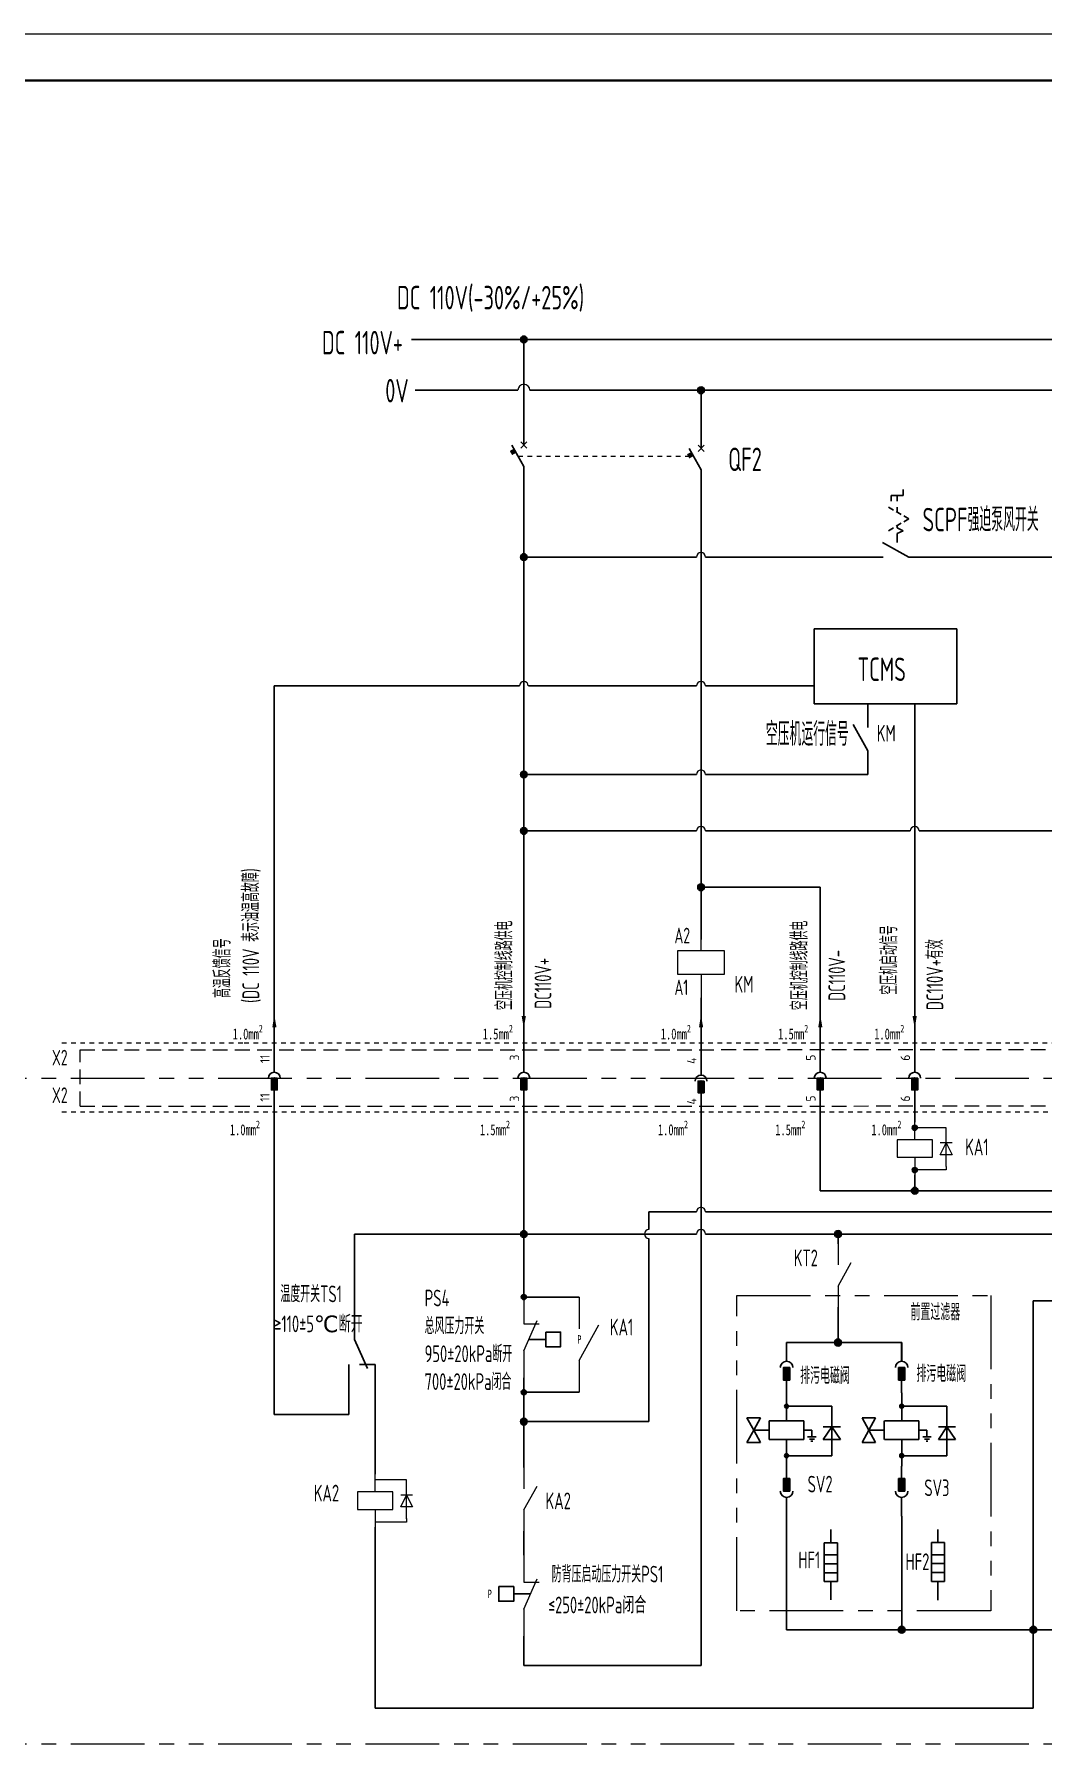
# Model space of a CAD drawing. Header units: millimetres. Extents: x 0 to 840, y 0 to 594.
# Drawn here: x 181 to 398.3, y 225.6 to 594 of the extents above; entities that cross this region are included whole.
import ezdxf
from ezdxf.enums import TextEntityAlignment as Align

# ---------------------------------------------------------------- set-up
doc = ezdxf.new("R2010")
doc.units = ezdxf.units.MM
for name, pattern in [('CENTER2', [12, 7, -1, 1, -1, 1, -1]), ('HIDDEN', [9.525, 6.35, -3.175]), ('PHANTOM2', [31.75, 15.875, -3.175, 3.175, -3.175, 3.175, -3.175]), ('虚线', [2, 1, -1])]:
    doc.linetypes.add(name, pattern=pattern)
for name, color, linetype, lineweight in [('BLK_0.5mm^2', 7, 'Continuous', 18), ('SYMS', 7, 'Continuous', 18), ('TERMS', 4, 'Continuous', 18), ('双点划线', 6, 'CENTER2', 18), ('尺寸线层', 3, 'Continuous', 13), ('标注', 3, 'Continuous', 18), ('虚线', 2, 'HIDDEN', 18), ('虚线层', 6, '虚线', 13)]:
    doc.layers.add(name, color=color, linetype=linetype, lineweight=lineweight)
doc.styles.add('WD_IEC', font='isocp2.shx', dxfattribs={"width": 0.9, "bigfont": 'gbcbig.shx'})
doc.styles.add('工程字', font='gbenor.shx', dxfattribs={"bigfont": 'gbcbig.shx'})
doc.styles.add('标准', font='isoct2.shx')
doc.styles.add('海泰标注样式', font='isocp.shx', dxfattribs={"width": 0.7, "bigfont": 'gbcbig.shx'})
doc.styles.add('海泰汉字样式', font='仿宋_GB2312.ttf', dxfattribs={"width": 0.7})

# ---------------------------------------------------------------- blocks, each defined once
blk = doc.blocks.new('NJHT-A1')
at = {"color": 7, "linetype": 'Continuous', "lineweight": 18}
blk.add_line((840, 594), (0, 594), dxfattribs=at)
at = {"color": 7, "linetype": 'Continuous', "lineweight": 35}
blk.add_line((830, 584), (25, 584), dxfattribs=at)
at = {"color": 2, "linetype": 'Continuous', "lineweight": 18, "style": '海泰汉字样式', "width": 0.6}
blk.add_attdef('5', text='', height=5, rotation=180, dxfattribs=at).set_placement((50, 578.5), align=Align.MIDDLE_CENTER)
at = {"color": 2, "linetype": 'Continuous', "lineweight": 18, "style": '海泰汉字样式'}
for tag, height, width, p in [('1', 5, 0.7, (805, 59.25)), ('7', 5, 0.7, (755, 50.5)), ('2', 5, 0.7, (805, 51.75)), ('3', 5, 0.6, (805, 38)), ('12', 3.5, 0.7, (668, 34.5)), ('13', 3.5, 0.6, (682, 34.5)), ('20', 3.5, 0.7, (708, 34.5)), ('21', 3.5, 0.6, (722, 34.5)), ('14', 3.5, 0.7, (668, 27.5)), ('15', 3.5, 0.6, (682, 27.5)), ('22', 3.5, 0.7, (708, 27.5)), ('23', 3.5, 0.6, (722, 27.5)), ('16', 3.5, 0.7, (668, 20.5)), ('17', 3.5, 0.6, (682, 20.5)), ('24', 3.5, 0.7, (708, 20.5)), ('25', 3.5, 0.6, (722, 20.5)), ('8', 3.5, 0.7, (762, 22.5)), ('9', 3.5, 0.7, (774, 22.5)), ('4', 5, 0.6, (805, 22.5)), ('18', 3.5, 0.7, (668, 13.5)), ('19', 3.5, 0.6, (682, 13.5)), ('26', 3.5, 0.7, (708, 13.5)), ('27', 3.5, 0.6, (722, 13.5)), ('11', 3.5, 0.7, (742.5, 13.5)), ('10', 3.5, 0.7, (767.5, 13.5)), ('6', 3.5, 0.7, (811.57, 13.5))]:
    blk.add_attdef(tag, text='', height=height, dxfattribs=dict(at, width=width)).set_placement(p, align=Align.MIDDLE_CENTER)
blk = doc.blocks.new('bfcgb')
blk.add_hatch(color=256).paths.add_polyline_path([(1495.06, 338, 1), (1492.9, 338, 1)])
blk.add_circle((1493.98, 338), 1.08)
blk = doc.blocks.new('fse')
blk.add_hatch(color=256).paths.add_polyline_path([(-62.47, -297.35), (-62.47, -293.6), (-64.34, -293.6), (-64.34, -297.35)], flags=0)
for p, q in [((-63.41, -286.1), (-63.41, -291.72)), ((-63.41, -297.35), (-63.41, -301.1))]:
    blk.add_line(p, q)
blk.add_lwpolyline([(-62.47, -293.6), (-64.34, -293.6), (-64.34, -297.35), (-62.47, -297.35)], close=True)
blk.add_arc((-63.41, -293.6), 1.88, 0, 180)
blk.add_point((-63.41, -293.6))
at = {"layer": 'TERMS', "style": 'WD_IEC'}
blk.add_attdef('1', text='', height=3, rotation=90, dxfattribs=at).set_placement((-64.91, -286.1), align=Align.RIGHT)
blk.add_attdef('1', (-64.91, -301.1), '', height=3, rotation=90, dxfattribs=at)
blk = doc.blocks.new('VCR1_1')
for p, q in [((0, 2.5), (0, 7.5)), ((0, -2.5), (0, -7.5))]:
    blk.add_line(p, q)
blk.add_lwpolyline([(-5, 2.5), (-5, -2.5), (5, -2.5), (5, 2.5)], close=True)
at = {"style": 'WD_IEC'}
for tag, height, p in [('INST', 2.5, (-5.25, 11.5)), ('LOC', 2.5, (-5.25, 8)), ('TAG1', 2.5, (-5.25, 4.5)), ('MFG', 1.5, (-6, 1)), ('CAT', 1.5, (-6, -1.5)), ('DESC1', 2.5, (-5.25, -6.85)), ('DESC2', 2.5, (-5.25, -10.35)), ('DESC3', 2.5, (-5.25, -13.85))]:
    blk.add_attdef(tag, text='', height=height, dxfattribs=at).set_placement(p, align=Align.RIGHT)
for tag, p, height in [('X2TERM01', (0, 7.5), 0.32), ('X4LINK', (-5, 0), 0.32), ('X1LINK', (5, 0), 0.32), ('ASSYCODE', (1, -4), 1), ('X8TERM02', (0, -7.5), 0.32), ('FAMILY', (1, -5.5), 1), ('CATDESC', (1, -7), 1)]:
    blk.add_attdef(tag, p, '', height=height, dxfattribs=at)
blk.add_attdef('TERM01', text='', height=2, rotation=90, dxfattribs=at).set_placement((-1, 7.5), align=Align.RIGHT)
blk.add_attdef('TERM02', (-1, -7.5), '', height=2, rotation=90, dxfattribs=at)
at = {"lineweight": 9, "style": 'WD_IEC'}
for tag, p in [('NO', (-5.5, -16.5)), ('NC', (-5.5, -20))]:
    blk.add_attdef(tag, text='', height=2.5, dxfattribs=at).set_placement(p, align=Align.TOP_RIGHT)
for tag, p in [('XREFNO', (-4, -16.5)), ('XREFNC', (-4, -20))]:
    blk.add_attdef(tag, text='', height=2.5, dxfattribs=at).set_placement(p, align=Align.TOP_LEFT)
blk = doc.blocks.new('VDI1_2')
for p, q in [((0, 7.5), (0, -7.5)), ((0, -2.5), (-2.5, 2.5)), ((-2.5, 2.5), (2.5, 2.5)), ((2.5, 2.5), (0, -2.5)), ((-2.5, -2.5), (2.5, -2.5))]:
    blk.add_line(p, q)
at = {"style": 'WD_IEC'}
for tag, height, p in [('INST', 2.5, (-5.5, 10.25)), ('LOC', 2.5, (-5.5, 6.75)), ('TAG1', 2.5, (-5.5, 3.25)), ('MFG', 1.5, (-5.5, -0.25)), ('DESC1', 2.5, (-5.5, -6.35)), ('CAT', 1.5, (-5.5, -2.75)), ('DESC3', 2.5, (-5.5, -13.35)), ('DESC2', 2.5, (-5.5, -9.85))]:
    blk.add_attdef(tag, text='', height=height, dxfattribs=at).set_placement(p, align=Align.RIGHT)
for tag, p, height in [('X2TERM01', (0, 7.5), 0.32), ('X8TERM02', (0, -7.5), 0.32), ('ASSYCODE', (1, -4), 1), ('FAMILY', (1, -5.5), 1), ('CATDESC', (1, -7), 1)]:
    blk.add_attdef(tag, p, '', height=height, dxfattribs=at)
blk.add_attdef('TERM01', text='', height=2, rotation=90, dxfattribs=at).set_placement((-1, 7.5), align=Align.RIGHT)
blk.add_attdef('TERM02', (-1, -7.5), '', height=2, rotation=90, dxfattribs=at)
blk = doc.blocks.new('VPS12')
for p, q in [((0, 7.5), (0, 2.5)), ((0, -2.5), (2.5, 3.125)), ((0, 2.5), (2.8678, 2.5)), ((0, -2.5), (0, -7.5))]:
    blk.add_line(p, q)
at = {"style": 'WD_IEC'}
for tag, p in [('INST', (-11.75, 10.25)), ('LOC', (-11.75, 6.75)), ('TAG1', (-11.75, 3.25)), ('RATING1', (-11.75, -1.35)), ('DESC1', (-11.75, -9.85)), ('DESC2', (-11.75, -13.35)), ('DESC3', (-11.75, -16.85))]:
    blk.add_attdef(tag, text='', height=2.5, dxfattribs=at).set_placement(p, align=Align.RIGHT)
blk.add_attdef('TERM01', text='', height=2, rotation=90, dxfattribs=at).set_placement((-1, 7.5), align=Align.RIGHT)
for tag, p, height in [('X2TERM01', (0, 7.5), 0.32), ('MFG', (2.75, 6.5), 1.5), ('CAT', (2.75, 4), 1.5), ('X1LINK', (1.7361, 0), 0.32), ('ASSYCODE', (1, -4), 1), ('CONTACT', (1, -2.5), 1), ('FAMILY', (1, -5.5), 1), ('CATDESC', (1, -7), 1), ('X8TERM02', (0, -7.5), 0.32)]:
    blk.add_attdef(tag, p, '', height=height, dxfattribs=at)
blk.add_attdef('TERM02', (-1, -7.5), '', height=2, rotation=90, dxfattribs=at)
at = {"lineweight": 15, "style": 'WD_IEC'}
blk.add_attdef('XREF', text='', height=2.5, dxfattribs=at).set_placement((-11.75, -6), align=Align.RIGHT)
blk = doc.blocks.new('VMS21P_1')
for p, q in [((0, 7.5), (0, 2.5)), ((0, -2.5), (3.125, 3.125)), ((0, -2.5), (0, -7.5))]:
    blk.add_line(p, q)
at = {"style": 'WD_IEC'}
for tag, p in [('INST', (-5.25, 7.75)), ('LOC', (-5.25, 4.25)), ('TAG2', (-5.25, 0.75)), ('XREF', (-5.25, -3.75)), ('DESC1', (-5.25, -7.6)), ('DESC2', (-5.25, -11.1)), ('DESC3', (-5.25, -14.6))]:
    blk.add_attdef(tag, text='', height=2.5, dxfattribs=at).set_placement(p, align=Align.RIGHT)
blk.add_attdef('TERM01', text='', height=2, rotation=90, dxfattribs=at).set_placement((-1, 7.5), align=Align.RIGHT)
for tag, p, height in [('X2TERM01', (0, 7.5), 0.32), ('X4LINK', (-2, 0), 0.32), ('X1LINK', (-0.5, 0), 0.32), ('CONTACT', (4, -3.5), 1), ('FAMILY', (4, -5), 1), ('X8TERM02', (0, -7.5), 0.32)]:
    blk.add_attdef(tag, p, '', height=height, dxfattribs=at)
blk.add_attdef('TERM02', (-1, -7.5), '', height=2, rotation=90, dxfattribs=at)
blk = doc.blocks.new('gwae')
blk.add_hatch(color=256).paths.add_polyline_path([(413.18, 275.01), (413.18, 278.76), (411.3, 278.76), (411.3, 275.01)], flags=0)
for p, q in [((412.24, 286.26), (412.24, 280.64)), ((412.24, 275.01), (412.24, 271.26))]:
    blk.add_line(p, q)
blk.add_lwpolyline([(413.18, 278.76), (411.3, 278.76), (411.3, 275.01), (413.18, 275.01)], close=True)
blk.add_arc((412.24, 278.76), 1.88, 0, 180)
blk.add_point((412.24, 278.76))
blk = doc.blocks.new('rq2e')
at = {"color": 7, "ltscale": 0.007597}
for p, q in [((1064.45, 256.26), (1064.49, 256.48)), ((1064.45, 256.26), (1064.49, 256.48)), ((1064.49, 256.03), (1064.45, 256.26)), ((1064.49, 256.03), (1064.45, 256.26)), ((1064.49, 256.48), (1064.62, 256.67)), ((1064.49, 256.48), (1064.62, 256.67)), ((1064.62, 255.84), (1064.49, 256.03)), ((1064.62, 255.84), (1064.49, 256.03)), ((1064.62, 256.67), (1064.81, 256.8)), ((1064.62, 256.67), (1064.81, 256.8)), ((1064.81, 255.71), (1064.62, 255.84)), ((1064.81, 255.71), (1064.62, 255.84)), ((1064.81, 256.8), (1065.04, 256.85)), ((1064.81, 256.8), (1065.04, 256.85)), ((1065.04, 256.85), (1065.27, 256.8)), ((1065.04, 256.85), (1065.27, 256.8)), ((1065.27, 256.8), (1065.46, 256.67)), ((1065.27, 256.8), (1065.46, 256.67)), ((1065.46, 255.84), (1065.27, 255.71)), ((1065.46, 255.84), (1065.27, 255.71)), ((1065.46, 256.67), (1065.59, 256.48)), ((1065.46, 256.67), (1065.59, 256.48)), ((1065.59, 256.03), (1065.46, 255.84)), ((1065.59, 256.03), (1065.46, 255.84)), ((1065.59, 256.48), (1065.63, 256.26)), ((1065.59, 256.48), (1065.63, 256.26)), ((1065.63, 256.26), (1065.59, 256.03)), ((1065.63, 256.26), (1065.59, 256.03)), ((1065.04, 255.66), (1064.81, 255.71)), ((1065.04, 255.66), (1064.81, 255.71)), ((1065.27, 255.71), (1065.04, 255.66)), ((1065.27, 255.71), (1065.04, 255.66)), ((1064.45, 241.44), (1064.49, 241.66)), ((1064.45, 241.44), (1064.49, 241.66)), ((1064.49, 241.21), (1064.45, 241.44)), ((1064.49, 241.21), (1064.45, 241.44)), ((1064.49, 241.66), (1064.62, 241.85)), ((1064.49, 241.66), (1064.62, 241.85)), ((1064.62, 241.02), (1064.49, 241.21)), ((1064.62, 241.02), (1064.49, 241.21)), ((1064.62, 241.85), (1064.81, 241.98)), ((1064.62, 241.85), (1064.81, 241.98)), ((1064.81, 240.89), (1064.62, 241.02)), ((1064.81, 240.89), (1064.62, 241.02)), ((1064.81, 241.98), (1065.04, 242.03)), ((1064.81, 241.98), (1065.04, 242.03)), ((1065.04, 240.85), (1064.81, 240.89)), ((1065.04, 240.85), (1064.81, 240.89)), ((1065.04, 242.03), (1065.27, 241.98)), ((1065.04, 242.03), (1065.27, 241.98)), ((1065.27, 240.89), (1065.04, 240.85)), ((1065.27, 240.89), (1065.04, 240.85)), ((1065.27, 241.98), (1065.46, 241.85)), ((1065.27, 241.98), (1065.46, 241.85)), ((1065.46, 241.02), (1065.27, 240.89)), ((1065.46, 241.02), (1065.27, 240.89)), ((1065.46, 241.85), (1065.59, 241.66)), ((1065.46, 241.85), (1065.59, 241.66)), ((1065.59, 241.21), (1065.46, 241.02)), ((1065.59, 241.21), (1065.46, 241.02)), ((1065.59, 241.66), (1065.63, 241.44)), ((1065.59, 241.66), (1065.63, 241.44)), ((1065.63, 241.44), (1065.59, 241.21)), ((1065.63, 241.44), (1065.59, 241.21))]:
    blk.add_line(p, q, dxfattribs=at)
at = {"color": 7, "ltscale": 0.445714}
for p, q in [((1065.03, 256.26), (1078.57, 256.26)), ((1065.03, 256.26), (1078.57, 256.26)), ((1065.04, 241.44), (1078.58, 241.44)), ((1065.04, 241.44), (1078.58, 241.44))]:
    blk.add_line(p, q, dxfattribs=at)
at = {"color": 7, "ltscale": 0.416487}
blk.add_line((1065.04, 260.3), (1065.04, 251.87), dxfattribs=at)
at = {"color": 7, "ltscale": 0.204694}
blk.add_line((1078.58, 250.04), (1078.57, 256.26), dxfattribs=at)
blk.add_line((1078.58, 250.04), (1078.57, 256.26), dxfattribs=at)
at = {"color": 7, "ltscale": 0.092843}
for q in [(1053.19, 252.81), (1053.19, 252.81), (1057.23, 252.81), (1057.23, 252.81), (1053.19, 245.38), (1053.19, 245.38), (1057.23, 245.38), (1057.23, 245.38)]:
    blk.add_line((1055.21, 249.09), q, dxfattribs=at)
at = {"color": 7, "ltscale": 0.044268}
for p, q in [((1053.19, 252.81), (1055.21, 252.81)), ((1053.19, 252.81), (1055.21, 252.81)), ((1053.19, 245.38), (1055.21, 245.38)), ((1053.19, 245.38), (1055.21, 245.38))]:
    blk.add_line(p, q, dxfattribs=at)
at = {"color": 7, "ltscale": 0.044269}
for p, q in [((1057.23, 252.81), (1055.21, 252.81)), ((1057.23, 252.81), (1055.21, 252.81)), ((1057.23, 245.38), (1055.21, 245.38)), ((1057.23, 245.38), (1055.21, 245.38))]:
    blk.add_line(p, q, dxfattribs=at)
at = {"color": 7, "ltscale": 0.18267}
for p, q in [((1059.83, 251.87), (1059.83, 246.32)), ((1070.2, 251.87), (1070.2, 246.32))]:
    blk.add_line(p, q, dxfattribs=at)
at = {"color": 7, "ltscale": 0.226511}
for p, q in [((1070.2, 251.87), (1059.88, 251.87)), ((1059.88, 246.32), (1063.32, 246.32)), ((1070.2, 246.32), (1063.32, 246.32)), ((1070.2, 246.32), (1063.32, 246.32))]:
    blk.add_line(p, q, dxfattribs=at)
at = {"color": 7, "ltscale": 0.121009}
blk.add_line((1059.83, 249.09), (1055.21, 249.09), dxfattribs=at)
at = {"color": 7, "ltscale": 0.321499}
blk.add_line((1065.04, 246.32), (1065.04, 238.35), dxfattribs=at)
at = {"color": 7, "ltscale": 0.067085}
blk.add_line((1070.2, 249.09), (1072.61, 249.09), dxfattribs=at)
at = {"color": 7, "ltscale": 0.028234}
blk.add_line((1072.61, 247.05), (1071.32, 247.05), dxfattribs=at)
at = {"color": 7, "ltscale": 0.016336}
for q in [(1071.86, 246.37), (1073.35, 246.37)]:
    blk.add_line((1072.61, 246.37), q, dxfattribs=at)
at = {"color": 7, "ltscale": 0.005879}
for q in [(1072.34, 245.77), (1072.88, 245.77)]:
    blk.add_line((1072.61, 245.77), q, dxfattribs=at)
at = {"color": 7, "ltscale": 0.04459}
blk.add_line((1072.61, 249.09), (1072.61, 247.05), dxfattribs=at)
at = {"color": 7, "ltscale": 0.028235}
blk.add_line((1072.61, 247.05), (1073.9, 247.05), dxfattribs=at)
at = {"color": 7, "ltscale": 0.148438}
for p in [(1076.03, 246.32), (1076.03, 246.32), (1081.13, 246.32), (1081.13, 246.32)]:
    blk.add_line(p, (1078.58, 250.04), dxfattribs=at)
at = {"color": 7, "ltscale": 0.083936}
for p, q in [((1078.58, 250.04), (1076.03, 250.04)), ((1078.58, 250.04), (1076.03, 250.04)), ((1078.58, 246.32), (1076.03, 246.32)), ((1078.58, 246.32), (1076.03, 246.32)), ((1078.58, 250.04), (1081.13, 250.04)), ((1078.58, 250.04), (1081.13, 250.04)), ((1078.58, 246.32), (1081.13, 246.32)), ((1078.58, 246.32), (1081.13, 246.32))]:
    blk.add_line(p, q, dxfattribs=at)
at = {"color": 7, "ltscale": 0.16075}
for q in [(1078.58, 250.04), (1078.58, 246.32)]:
    blk.add_line((1078.58, 241.44), q, dxfattribs=at)
at = {"color": 7}
for centre in [(1065.04, 256.26), (1065.04, 241.44)]:
    blk.add_circle(centre, 0.591, dxfattribs=at)
for points in [[(1065.59, 256.03), (1064.45, 256.26), (1064.62, 256.67), (1064.49, 256.48)], [(1065.59, 256.03), (1064.45, 256.26), (1064.62, 256.67), (1064.49, 256.48)], [(1065.59, 256.03), (1064.62, 255.84), (1064.45, 256.26), (1064.49, 256.03)], [(1065.59, 256.03), (1064.62, 255.84), (1064.45, 256.26), (1064.49, 256.03)], [(1065.59, 256.03), (1064.62, 256.67), (1065.04, 256.85), (1064.81, 256.8)], [(1065.59, 256.03), (1064.62, 256.67), (1065.04, 256.85), (1064.81, 256.8)], [(1065.59, 256.03), (1065.04, 255.66), (1064.62, 255.84), (1064.81, 255.71)], [(1065.59, 256.03), (1065.04, 255.66), (1064.62, 255.84), (1064.81, 255.71)], [(1065.59, 256.03), (1065.04, 256.85), (1065.46, 256.67), (1065.27, 256.8)], [(1065.59, 256.03), (1065.04, 256.85), (1065.46, 256.67), (1065.27, 256.8)], [(1065.59, 256.03), (1065.46, 255.84), (1065.04, 255.66), (1065.27, 255.71)], [(1065.59, 256.03), (1065.46, 255.84), (1065.04, 255.66), (1065.27, 255.71)], [(1065.59, 256.03), (1065.46, 256.67), (1065.63, 256.26), (1065.59, 256.48)], [(1065.59, 256.03), (1065.46, 256.67), (1065.63, 256.26), (1065.59, 256.48)], [(1065.59, 241.21), (1064.45, 241.44), (1064.62, 241.85), (1064.49, 241.66)], [(1065.59, 241.21), (1064.45, 241.44), (1064.62, 241.85), (1064.49, 241.66)], [(1065.59, 241.21), (1064.62, 241.02), (1064.45, 241.44), (1064.49, 241.21)], [(1065.59, 241.21), (1064.62, 241.02), (1064.45, 241.44), (1064.49, 241.21)], [(1065.59, 241.21), (1064.62, 241.85), (1065.04, 242.03), (1064.81, 241.98)], [(1065.59, 241.21), (1064.62, 241.85), (1065.04, 242.03), (1064.81, 241.98)], [(1065.59, 241.21), (1065.04, 240.85), (1064.62, 241.02), (1064.81, 240.89)], [(1065.59, 241.21), (1065.04, 240.85), (1064.62, 241.02), (1064.81, 240.89)], [(1065.59, 241.21), (1065.04, 242.03), (1065.46, 241.85), (1065.27, 241.98)], [(1065.59, 241.21), (1065.04, 242.03), (1065.46, 241.85), (1065.27, 241.98)], [(1065.59, 241.21), (1065.46, 241.02), (1065.04, 240.85), (1065.27, 240.89)], [(1065.59, 241.21), (1065.46, 241.02), (1065.04, 240.85), (1065.27, 240.89)], [(1065.59, 241.21), (1065.46, 241.85), (1065.63, 241.44), (1065.59, 241.66)], [(1065.59, 241.21), (1065.46, 241.85), (1065.63, 241.44), (1065.59, 241.66)]]:
    blk.add_solid(points, dxfattribs=at)

msp = doc.modelspace()

# ---------------------------------------------------------------- hatches: boundary and pattern name
for points in [[(284.39, 504.7), (283.5, 504.21), (283.99, 503.31), (284.89, 503.81)], [(322.57, 503.98), (321.67, 503.48), (322.17, 502.58), (323.07, 503.08)]]:
    msp.add_hatch(color=256).paths.add_polyline_path(points, flags=0)

# ---------------------------------------------------------------- linework, layer by layer
for p, q in [((262.34, 528.24), (597.35, 528.24)), ((286.53, 512.56), (286.53, 528.24)), ((271.77, 517.28), (263.1, 517.28)), ((271.77, 517.28), (285.24, 517.28)), ((287.82, 517.28), (330.69, 517.28)), ((321.1, 517.28), (328.12, 517.28)), ((324.71, 504.77), (324.71, 516.55)), ((330.69, 517.28), (597.35, 517.28)), ((286.53, 505.5), (286.53, 512.56)), ((286.53, 500.86), (283.97, 505.47)), ((287.19, 504.82), (285.87, 506.17)), ((285.87, 504.82), (287.19, 506.17)), ((324.71, 500.13), (322.15, 504.74)), ((325.37, 504.09), (324.05, 505.44)), ((324.05, 504.09), (325.37, 505.44)), ((286.53, 475.75), (286.53, 500.86)), ((324.71, 475.02), (324.71, 500.13)), ((365.69, 494.62), (365.69, 493.35)), ((365.69, 494.62), (368.22, 494.62)), ((366.95, 494.62), (366.95, 493.35)), ((368.22, 495.88), (368.22, 494.62)), ((366.2, 491.45), (365.1, 492.09)), ((367.84, 490.5), (366.74, 491.14)), ((366.95, 492.09), (366.95, 491.02)), ((369.48, 489.55), (368.39, 490.19)), ((366.2, 487.66), (365.1, 487.02)), ((367.84, 488.61), (366.74, 487.97)), ((366.95, 487.66), (366.95, 488.09)), ((366.95, 487.66), (368.22, 487.02)), ((368.22, 487.02), (366.95, 486.39)), ((366.95, 486.39), (366.95, 484.49)), ((369.48, 489.55), (368.39, 488.92)), ((369.48, 481.33), (363.79, 484.49)), ((286.53, 481.33), (323.75, 481.33)), ((325.67, 481.33), (363.92, 481.33)), ((369.48, 481.33), (374.55, 481.33)), ((374.55, 481.33), (417.96, 481.33)), ((286.53, 475.75), (286.53, 374.13)), ((324.71, 475.02), (324.71, 398.91)), ((349.1, 449.69), (349.1, 465.87)), ((349.1, 465.87), (379.83, 465.87)), ((379.83, 449.69), (379.83, 465.87)), ((232.76, 374.13), (232.76, 453.59)), ((232.76, 453.59), (285.57, 453.59)), ((287.5, 453.59), (323.75, 453.59)), ((325.67, 453.59), (349.1, 453.59)), ((349.1, 449.69), (379.83, 449.69)), ((360.65, 449.69), (360.65, 444.62)), ((370.75, 374.13), (370.75, 449.69)), ((360.65, 439.56), (357.49, 445.26)), ((360.65, 439.56), (360.65, 434.5)), ((286.53, 434.5), (323.75, 434.5)), ((325.67, 434.5), (360.65, 434.5)), ((286.53, 422.33), (323.75, 422.33)), ((325.67, 422.33), (369.78, 422.33)), ((371.71, 422.33), (417, 422.33)), ((324.71, 410.2), (350.38, 410.2)), ((350.38, 374.13), (350.38, 410.2)), ((324.71, 386.4), (324.71, 373.51)), ((286.53, 370.22), (286.53, 370.22)), ((232.76, 364.01), (232.76, 296.57)), ((286.53, 364.01), (286.53, 350.88)), ((324.71, 355.52), (324.71, 363.39)), ((350.38, 364.01), (350.38, 344.8)), ((370.75, 364.01), (370.75, 359.61)), ((324.71, 355.52), (324.71, 320.81)), ((286.53, 350.88), (286.53, 335.47)), ((370.75, 348.22), (370.75, 344.8)), ((350.38, 344.8), (385.88, 344.8)), ((385.88, 344.8), (417, 344.8)), ((313.46, 336.44), (313.46, 340.27)), ((313.46, 340.27), (323.75, 340.27)), ((325.67, 340.27), (384.91, 340.27)), ((384.91, 340.27), (417.96, 340.27)), ((286.53, 335.47), (250.03, 335.47)), ((250.03, 318.35), (250.03, 335.47)), ((286.53, 335.47), (323.75, 335.47)), ((286.53, 335.47), (286.53, 334.74)), ((325.67, 335.47), (325.67, 335.47)), ((325.67, 335.47), (385.88, 335.47)), ((354.22, 333.36), (354.22, 335.47)), ((385.88, 335.47), (396.46, 335.47)), ((396.46, 335.47), (419.08, 335.47)), ((286.53, 334.74), (286.53, 330.22)), ((313.46, 295.06), (313.46, 334.51)), ((286.53, 321.9), (286.53, 330.22)), ((294.68, 321.9), (286.53, 321.9)), ((294.68, 321.9), (298.44, 321.9)), ((324.71, 296.21), (324.71, 320.81)), ((437.3, 321.09), (396.29, 321.09)), ((396.29, 321.09), (396.29, 250.21)), ((250.03, 312.76), (250.03, 318.35)), ((354.22, 319.7), (354.22, 312.1)), ((250.03, 312.76), (252.81, 306.48)), ((248.84, 307.37), (248.84, 296.57)), ((254.5, 307.37), (251.12, 307.37)), ((254.5, 302.48), (254.5, 307.37)), ((254.5, 302.48), (254.5, 283.72)), ((286.53, 304.53), (286.53, 301.4)), ((294.68, 301.4), (286.53, 301.4)), ((286.53, 295.06), (286.53, 301.4)), ((294.68, 301.4), (298.44, 301.4)), ((248.84, 296.57), (232.76, 296.57)), ((313.46, 295.06), (286.53, 295.06)), ((286.53, 295.06), (286.53, 285.16)), ((324.71, 296.21), (324.71, 242.52)), ((343.13, 250.21), (343.13, 274.69)), ((367.93, 274.69), (367.93, 250.21)), ((254.5, 272.33), (254.5, 242.52)), ((286.53, 271.49), (286.53, 266.27)), ((352.67, 268.97), (352.67, 271.83)), ((375.74, 269), (375.74, 271.83)), ((352.67, 260.59), (352.67, 256.68)), ((375.74, 260.62), (375.74, 256.62)), ((286.53, 248.86), (286.53, 242.52)), ((395.95, 250.21), (343.13, 250.21)), ((596.19, 250.21), (395.95, 250.21)), ((396.29, 233.34), (396.29, 250.21)), ((254.5, 242.52), (254.5, 233.34)), ((286.53, 242.52), (324.71, 242.52)), ((254.5, 233.34), (396.29, 233.34))]:
    msp.add_line(p, q)
at = {"color": 7, "ltscale": 0.007597}
for p, q in [((353.81, 335.18), (353.75, 335.47)), ((353.81, 335.18), (353.75, 335.47)), ((354.98, 335.47), (354.92, 335.18)), ((354.98, 335.47), (354.92, 335.18)), ((353.98, 334.94), (353.81, 335.18)), ((353.98, 334.94), (353.81, 335.18)), ((354.22, 334.72), (353.93, 334.77)), ((354.22, 334.72), (353.93, 334.77)), ((354.22, 334.77), (353.98, 334.94)), ((354.22, 334.77), (353.98, 334.94)), ((354.51, 334.77), (354.22, 334.72)), ((354.51, 334.77), (354.22, 334.72)), ((354.76, 334.94), (354.51, 334.77)), ((354.76, 334.94), (354.51, 334.77)), ((354.92, 335.18), (354.76, 334.94)), ((354.92, 335.18), (354.76, 334.94)), ((353.75, 312.1), (353.81, 312.39)), ((353.75, 312.1), (353.81, 312.39)), ((353.81, 311.81), (353.75, 312.1)), ((353.81, 311.81), (353.75, 312.1)), ((353.81, 312.39), (353.98, 312.64)), ((353.81, 312.39), (353.98, 312.64)), ((353.98, 311.56), (353.81, 311.81)), ((353.98, 311.56), (353.81, 311.81)), ((353.93, 312.8), (354.22, 312.86)), ((353.93, 312.8), (354.22, 312.86)), ((354.22, 311.34), (353.93, 311.4)), ((354.22, 311.34), (353.93, 311.4)), ((353.98, 312.64), (354.22, 312.8)), ((353.98, 312.64), (354.22, 312.8)), ((354.22, 311.4), (353.98, 311.56)), ((354.22, 311.4), (353.98, 311.56)), ((354.22, 312.86), (354.51, 312.8)), ((354.22, 312.86), (354.51, 312.8)), ((354.51, 311.4), (354.22, 311.34)), ((354.51, 311.4), (354.22, 311.34)), ((354.51, 312.8), (354.76, 312.64)), ((354.51, 312.8), (354.76, 312.64)), ((354.76, 311.56), (354.51, 311.4)), ((354.76, 311.56), (354.51, 311.4)), ((354.76, 312.64), (354.92, 312.39)), ((354.76, 312.64), (354.92, 312.39)), ((354.92, 311.81), (354.76, 311.56)), ((354.92, 311.81), (354.76, 311.56)), ((354.98, 312.1), (354.92, 311.81)), ((354.98, 312.1), (354.92, 311.81))]:
    msp.add_line(p, q, dxfattribs=at)
at = {"color": 2, "linetype": 'HIDDEN'}
for p, q in [((291.24, 312.77), (287.62, 312.77)), ((287.98, 257.93), (284.35, 257.93))]:
    msp.add_line(p, q, dxfattribs=at)
at = {"color": 7, "ltscale": 0.416487}
for p, q in [((343.13, 312.1), (343.13, 308.05)), ((367.93, 312.1), (367.93, 308.05))]:
    msp.add_line(p, q, dxfattribs=at)
at = {"color": 7}
msp.add_line((343.13, 312.1), (367.93, 312.1), dxfattribs=at)
at = {"color": 7, "ltscale": 0.036266}
for p, q in [((352.67, 268.97), (351.26, 268.97)), ((352.67, 268.97), (354.08, 268.97)), ((375.74, 269), (374.33, 269)), ((375.74, 269), (377.15, 269)), ((351.26, 266.36), (352.67, 266.36)), ((354.08, 266.36), (352.67, 266.36)), ((374.33, 266.39), (375.74, 266.39)), ((377.15, 266.39), (375.74, 266.39)), ((351.26, 264.44), (352.67, 264.44)), ((351.26, 262.51), (352.67, 262.51)), ((354.08, 264.44), (352.67, 264.44)), ((354.08, 262.51), (352.67, 262.51)), ((374.33, 264.47), (375.74, 264.47)), ((374.33, 262.54), (375.74, 262.54)), ((377.15, 264.47), (375.74, 264.47)), ((377.15, 262.54), (375.74, 262.54)), ((351.26, 260.59), (352.67, 260.59)), ((354.08, 260.59), (352.67, 260.59)), ((374.33, 260.62), (375.74, 260.62)), ((377.15, 260.62), (375.74, 260.62))]:
    msp.add_line(p, q, dxfattribs=at)
at = {"color": 7, "ltscale": 0.215638}
for p, q in [((351.26, 268.97), (351.26, 260.59)), ((354.08, 268.97), (354.08, 260.59)), ((374.33, 269), (374.33, 260.62)), ((377.15, 269), (377.15, 260.62))]:
    msp.add_line(p, q, dxfattribs=at)
for points in [[(291.24, 314.34), (294.46, 314.34), (294.46, 311.2), (291.24, 311.2)], [(281.13, 259.5), (284.35, 259.5), (284.35, 256.35), (281.13, 256.35)]]:
    msp.add_lwpolyline(points, close=True)
at = {"color": 7}
for centre in [(354.22, 335.47), (354.22, 312.1)]:
    msp.add_circle(centre, 0.757, dxfattribs=at)
for points in [[(232.34, 380.01), (232.77, 382.71), (233.24, 380.02)], [(286.96, 382.43), (286.53, 379.73), (286.06, 382.42)], [(324.26, 380.01), (324.68, 382.71), (325.16, 380.02)], [(349.95, 380.01), (350.38, 382.71), (350.85, 380.02)], [(371.17, 382.43), (370.75, 379.73), (370.27, 382.42)]]:
    msp.add_solid(points)
for points in [[(354.92, 335.18), (353.47, 335.47), (353.69, 336.01), (353.52, 335.76)], [(354.92, 335.18), (353.47, 335.47), (353.69, 336.01), (353.52, 335.76)], [(354.92, 335.18), (353.69, 334.94), (353.47, 335.47), (353.52, 335.18)], [(354.92, 335.18), (353.69, 334.94), (353.47, 335.47), (353.52, 335.18)], [(354.92, 335.18), (353.69, 336.01), (354.22, 336.23), (353.93, 336.17)], [(354.92, 335.18), (353.69, 336.01), (354.22, 336.23), (353.93, 336.17)], [(354.92, 335.18), (354.22, 336.23), (354.76, 336.01), (354.51, 336.17)], [(354.92, 335.18), (354.22, 336.23), (354.76, 336.01), (354.51, 336.17)], [(354.92, 335.18), (354.76, 336.01), (354.98, 335.47), (354.92, 335.76)], [(354.92, 335.18), (354.76, 336.01), (354.98, 335.47), (354.92, 335.76)], [(354.92, 335.18), (354.22, 334.72), (353.69, 334.94), (353.93, 334.77)], [(354.92, 335.18), (354.22, 334.72), (353.69, 334.94), (353.93, 334.77)], [(354.92, 335.18), (354.76, 334.94), (354.22, 334.72), (354.51, 334.77)], [(354.92, 335.18), (354.76, 334.94), (354.22, 334.72), (354.51, 334.77)], [(354.92, 311.81), (353.47, 312.1), (353.69, 312.64), (353.52, 312.39)], [(354.92, 311.81), (353.47, 312.1), (353.69, 312.64), (353.52, 312.39)], [(354.92, 311.81), (353.69, 311.56), (353.47, 312.1), (353.52, 311.81)], [(354.92, 311.81), (353.69, 311.56), (353.47, 312.1), (353.52, 311.81)], [(354.92, 311.81), (353.69, 312.64), (354.22, 312.86), (353.93, 312.8)], [(354.92, 311.81), (353.69, 312.64), (354.22, 312.86), (353.93, 312.8)], [(354.92, 311.81), (354.22, 311.34), (353.69, 311.56), (353.93, 311.4)], [(354.92, 311.81), (354.22, 311.34), (353.69, 311.56), (353.93, 311.4)], [(354.92, 311.81), (354.22, 312.86), (354.76, 312.64), (354.51, 312.8)], [(354.92, 311.81), (354.22, 312.86), (354.76, 312.64), (354.51, 312.8)], [(354.92, 311.81), (354.76, 311.56), (354.22, 311.34), (354.51, 311.4)], [(354.92, 311.81), (354.76, 311.56), (354.22, 311.34), (354.51, 311.4)], [(354.92, 311.81), (354.76, 312.64), (354.98, 312.1), (354.92, 312.39)], [(354.92, 311.81), (354.76, 312.64), (354.98, 312.1), (354.92, 312.39)]]:
    msp.add_solid(points, dxfattribs=at)
at = {"layer": 'BLK_0.5mm^2'}
for p, q in [((377.52, 358.39), (370.75, 358.39)), ((377.52, 357.63), (377.52, 358.39)), ((377.52, 350.04), (377.52, 349.28)), ((377.52, 349.28), (370.75, 349.28)), ((261.27, 282.5), (254.5, 282.5)), ((261.27, 281.74), (261.27, 282.5)), ((261.27, 273.39), (254.5, 273.39)), ((261.27, 274.15), (261.27, 273.39))]:
    msp.add_line(p, q, dxfattribs=at)
for centre, radius, start, end in [((286.53, 517.28), 1.29, 0, 180), ((324.71, 481.33), 0.964, 0, 180), ((286.53, 453.59), 0.964, 0, 180), ((324.71, 453.59), 0.964, 0, 180), ((324.71, 434.5), 0.964, 0, 180), ((324.71, 422.33), 0.964, 0, 180), ((370.75, 422.33), 0.964, 0, 180), ((324.71, 340.27), 0.964, 0, 180), ((313.46, 335.47), 0.964, 90, 270), ((324.71, 335.47), 0.964, 0, 180)]:
    msp.add_arc(centre, radius, start, end, dxfattribs=at)
at = {"layer": '双点划线', "linetype": 'PHANTOM2'}
for p, q in [((93.69, 369.07), (677.2, 369.07)), ((332.42, 322.21), (387.1, 322.21)), ((332.42, 254.26), (332.42, 322.21)), ((387.1, 322.21), (387.1, 254.26)), ((387.1, 254.26), (332.42, 254.26)), ((93.69, 225.64), (677.2, 225.64))]:
    msp.add_line(p, q, dxfattribs=at)
at = {"layer": '虚线', "ltscale": 0.5}
for p, q in [((190.95, 375.15), (665.26, 375.33)), ((190.95, 363), (190.95, 375.15)), ((190.95, 363), (665.26, 363.18))]:
    msp.add_line(p, q, dxfattribs=at)
at = {"layer": '虚线层'}
for p, q in [((322.3, 503), (285.34, 503)), ((225.98, 376.63), (186.46, 376.63)), ((665.26, 376.63), (225.98, 376.63)), ((225.98, 361.73), (186.44, 361.73)), ((665.38, 361.73), (225.98, 361.73))]:
    msp.add_line(p, q, dxfattribs=at)

# ---------------------------------------------------------------- block references
msp.add_blockref('NJHT-A1', (0, 0))
for name, p, xscale, yscale, zscale in [('bfcgb', (-721.91, 300.09), 0.675, 0.675, 0.675), ('bfcgb', (-683.73, 289.13), 0.675, 0.675, 0.675), ('bfcgb', (-721.91, 253.18), 0.675, 0.675, 0.675), ('bfcgb', (-721.91, 206.35), 0.675, 0.675, 0.675), ('bfcgb', (-721.91, 194.18), 0.675, 0.675, 0.675), ('bfcgb', (-683.73, 182.05), 0.675, 0.675, 0.675), ('bfcgb', (-385.58, 187.28), 0.50625, 0.50625, 0.50625), ('bfcgb', (-385.58, 178.16), 0.50625, 0.50625, 0.50625), ('bfcgb', (-637.69, 116.65), 0.675, 0.675, 0.675), ('bfcgb', (-721.91, 107.32), 0.675, 0.675, 0.675), ('bfcgb', (-469.8, 150.79), 0.50625, 0.50625, 0.50625), ('gwae', (46.32, 105.99), 0.7200000000000001, 0.7200000000000001, 0.7200000000000001), ('gwae', (71.11, 105.99), 0.7200000000000001, 0.7200000000000001, 0.7200000000000001), ('bfcgb', (-469.8, 130.28), 0.50625, 0.50625, 0.50625), ('rq2e', (-423.7, 113.88), 0.7200000000000001, 0.7200000000000001, 0.7200000000000001), ('rq2e', (-398.9, 113.88), 0.7200000000000001, 0.7200000000000001, 0.7200000000000001), ('bfcgb', (-721.91, 66.91), 0.675, 0.675, 0.675), ('bfcgb', (-640.51, 22.06), 0.675, 0.675, 0.675), ('bfcgb', (-612.15, 22.06), 0.675, 0.675, 0.675)]:
    msp.add_blockref(name, p, dxfattribs=dict(xscale=xscale, yscale=yscale, zscale=zscale))
ref = msp.add_blockref('fse', (275.56, 567.25), dxfattribs=dict(xscale=0.675, yscale=0.675, zscale=0.675))
ref.add_attrib('1', '11', (231.75, 364.01), dxfattribs={"layer": 'TERMS', "height": 2.025, "rotation": 90, "style": 'WD_IEC'})
ref.add_attrib('1', '11', dxfattribs={"layer": 'TERMS', "height": 2.025, "rotation": 90, "style": 'WD_IEC'}).set_placement((231.75, 374.13), align=Align.RIGHT)
ref = msp.add_blockref('fse', (329.33, 567.25), dxfattribs=dict(xscale=0.675, yscale=0.675, zscale=0.675))
ref.add_attrib('1', '3', (285.52, 364.01), dxfattribs={"layer": 'TERMS', "height": 2.02, "rotation": 90, "style": 'WD_IEC'})
ref.add_attrib('1', '3', dxfattribs={"layer": 'TERMS', "height": 2.02, "rotation": 90, "style": 'WD_IEC'}).set_placement((285.52, 374.13), align=Align.RIGHT)
ref = msp.add_blockref('fse', (367.51, 566.63), dxfattribs=dict(xscale=0.675, yscale=0.675, zscale=0.675))
ref.add_attrib('1', '4', (323.7, 363.39), dxfattribs={"layer": 'TERMS', "height": 2.02, "rotation": 90, "style": 'WD_IEC'})
ref.add_attrib('1', '4', dxfattribs={"layer": 'TERMS', "height": 2.02, "rotation": 90, "style": 'WD_IEC'}).set_placement((323.7, 373.51), align=Align.RIGHT)
ref = msp.add_blockref('fse', (393.18, 567.25), dxfattribs=dict(xscale=0.675, yscale=0.675, zscale=0.675))
ref.add_attrib('1', '5', (349.37, 364.01), dxfattribs={"layer": 'TERMS', "height": 2.02, "rotation": 90, "style": 'WD_IEC'})
ref.add_attrib('1', '5', dxfattribs={"layer": 'TERMS', "height": 2.02, "rotation": 90, "style": 'WD_IEC'}).set_placement((349.37, 374.13), align=Align.RIGHT)
ref = msp.add_blockref('fse', (413.54, 567.25), dxfattribs=dict(xscale=0.675, yscale=0.675, zscale=0.675))
ref.add_attrib('1', '6', (369.73, 364.01), dxfattribs={"layer": 'TERMS', "height": 2.02, "rotation": 90, "style": 'WD_IEC'})
ref.add_attrib('1', '6', dxfattribs={"layer": 'TERMS', "height": 2.02, "rotation": 90, "style": 'WD_IEC'}).set_placement((369.73, 374.13), align=Align.RIGHT)
at = {"xscale": -0.7200000000000001, "yscale": 0.7200000000000001, "zscale": 0.7200000000000001, "rotation": 180}
for p in [(46.32, 480.8), (71.11, 480.8)]:
    msp.add_blockref('gwae', p, dxfattribs=at)
at = {"layer": 'SYMS'}
for name, p, xscale, yscale, zscale in [('VCR1_1', (324.71, 393.99), 1.0125, 1.0125, 1.0125), ('VCR1_1', (370.75, 353.91), 0.759375, 0.759375, 0.759375), ('VMS21P_1', (354.22, 326.53), 0.91125, 0.91125, 0.91125), ('VPS12', (286.53, 313.23), 1.16015625, 1.16015625, 1.16015625), ('VMS21P_1', (298.44, 311.65), 1.366875, 1.366875, 1.366875), ('VCR1_1', (254.5, 278.03), 0.759375, 0.759375, 0.759375), ('VMS21P_1', (286.53, 278.33), 0.91125, 0.91125, 0.91125), ('VPS12', (286.53, 257.56), 1.16015625, 1.16015625, 1.16015625)]:
    msp.add_blockref(name, p, dxfattribs=dict(at, xscale=xscale, yscale=yscale, zscale=zscale))
at = {"layer": 'SYMS', "xscale": 0.50625, "yscale": 0.50625, "zscale": 0.50625, "rotation": 180}
for p in [(377.52, 353.83), (261.27, 277.94)]:
    msp.add_blockref('VDI1_2', p, dxfattribs=at)

# ---------------------------------------------------------------- texts
at = {"char_height": 1.8, "attachment_point": 1, "style": '海泰汉字样式'}
for insert in [(291.24, 313.69), (271.94, 258.84)]:
    msp.add_mtext_dynamic_manual_height_columns('\\pi6.7946;P', width=14.3043, gutter_width=60, heights=[0], dxfattribs=dict(at, insert=insert))
at = {"layer": '尺寸线层', "attachment_point": 1}
for s, insert, char_height, width, style in [('{\\Fisocp2,gbcbig|c134;\\C3;DC 110V(-30%/+25%)}', (259.2, 539.77), 5.0625, 66.2171, '海泰汉字样式'), ('{\\Fisocp2,gbcbig|c134;\\W0.7;\\C3;DC 110V+}', (243.03, 530.07), 5.0625, 39.8463, '海泰汉字样式'), ('{\\Fisocp2,gbcbig|c134;\\W0.7;\\C3;0V}', (256.67, 519.71), 5.0625, 39.8463, '海泰汉字样式'), ('{\\Fisocp2,gbcbig|c0;\\W0.7;\\C3;QF\\Fisocp2,gbcbig|c134;2}', (330.56, 504.93), 5.0625, 39.8463, '海泰汉字样式'), ('{\\Fisocp2,gbcbig|c134;\\W0.7;\\C3;SCPF强迫泵风开关}', (372.42, 491.95), 5.0625, 39.8463, '工程字'), ('{\\Fisocp2,gbcbig|c134;\\W0.7;TCMS}', (358.41, 459.69), 5.0625, 10.0366, '海泰汉字样式'), ('{\\Fisocp2,gbcbig|c134;\\W0.7;\\C3;空压机运行信号}', (338.67, 445.74), 5.0625, 39.8463, '海泰汉字样式'), ('{\\Fisocp2,gbcbig|c134;\\W0.7;KM}', (362.56, 445.18), 3.6, 39.8463, '海泰汉字样式'), ('{\\Fisocp2,gbcbig|c134;\\W0.7;KT2}', (344.68, 332.13), 3.6, 10.8395, '海泰汉字样式'), ('PS4 \\P总风压力开关   \\P950±20kPa断开\\P700±20kPa闭合{\\H1.0004x; }', (265.15, 323.49), 3.6, 19.5627, '海泰标注样式'), ('{\\Fisocp2,gbcbig|c134;\\C3;前置过滤器}', (369.83, 320.47), 3.6, 12.8708, '海泰汉字样式'), ('{\\Fisocp2,gbcbig|c134;≥\\Fisocp,@extfont2|c134;110}%%P{\\Fisocp,@extfont2|c134;5\\Fisocp2,gbcbig|c134;\\W1;℃断开}', (232.76, 317.92), 3.6, 30.6748, '海泰标注样式'), ('{\\Fisocp2,gbcbig|c0;\\W0.7;KA\\Fisocp2,gbcbig|c134;1}', (305.07, 317.23), 3.6, 13.5494, '海泰汉字样式'), ('{\\Fisocp2,gbcbig|c134;\\C3;排污电磁阀}', (371.1, 307.19), 3.6, 12.8708, '海泰汉字样式'), ('{\\Fisocp,gbcbig|c134;\\W0.7;SV\\Fisocp,gbcbig|c0;2}', (347.67, 283.39), 3.6, 12.8708, '海泰汉字样式'), ('{\\Fisocp,gbcbig|c134;\\W0.7;SV3}', (372.81, 282.6), 3.6, 12.8708, '海泰汉字样式'), ('{\\Fisocp2,gbcbig|c0;\\W0.7;KA\\Fisocp2,gbcbig|c134;2}', (291.21, 279.79), 3.6, 13.5494, '标准'), ('{\\Fisocp,gbcbig|c134;\\W0.7;\\C3;HF1}', (345.67, 267.05), 3.6, 3.5495, '海泰汉字样式'), ('{\\Fisocp,gbcbig|c134;\\W0.7;\\C3;HF2}', (368.77, 266.67), 3.6, 3.5495, '海泰汉字样式'), ('{\\Fgbenor,gbcbig|c134;≤}250%%P20kPa{\\Fisocp2,gbcbig|c134;\\W1;闭合}', (291.8, 257.35), 3.6, 41.3171, '海泰标注样式')]:
    msp.add_mtext(s, dxfattribs=dict(at, insert=insert, char_height=char_height, width=width, style=style))
at = {"layer": '尺寸线层', "char_height": 3.6, "width": 39.2198, "attachment_point": 1, "rotation": 90, "line_spacing_factor": 0.99982, "style": '海泰汉字样式'}
for s, insert in [('{\\Fisocp2,gbcbig|c134;\\W0.7;(DC 110V 表示油温高故障)}', (225.91, 385.28)), ('{\\Fisocp2,gbcbig|c134;\\W0.7;\\C3;空压机控制线路供电}', (280.49, 383.75)), ('{\\Fisocp2,gbcbig|c134;\\W0.7;\\C3;空压机控制线路供电}', (344.09, 383.73)), ('{\\Fisocp2,gbcbig|c134;\\C3;空压机启动信号}', (363.38, 387.01)), ('{\\Fisocp2,gbcbig|c134;\\W0.7;\\C3;DC110V+有效}', (373.27, 383.73)), ('{\\Fisocp2,gbcbig|c134;\\C3;高温反馈信号}', (219.75, 386.32)), ('{\\Fisocp2,gbcbig|c134;\\W0.7;\\C3;DC110V+}', (288.85, 384)), ('{\\Fisocp2,gbcbig|c134;\\C3;DC110V-}', (352.16, 385.71))]:
    msp.add_mtext(s, dxfattribs=dict(at, insert=insert))
at = {"layer": '尺寸线层', "attachment_point": 1, "line_spacing_factor": 0.99982}
for s, insert, char_height, width, style in [('{\\Fisocp2,gbcbig|c134;\\W0.7;\\C3;A2}', (318.98, 401.48), 3.375, 26.1466, '海泰汉字样式'), ('{\\Fisocp2,gbcbig|c134;\\W0.7;\\C3;KM}', (331.92, 391.09), 3.6, 26.1466, '海泰汉字样式'), ('{\\Fisocp2,gbcbig|c134;\\W0.7;\\C3;A1}', (318.98, 390.33), 3.375, 26.1466, '海泰汉字样式'), ('{\\Fisocp2,gbcbig|c134;\\W0.7;\\C3;X2}', (184.87, 375.17), 3.375, 18.8906, '海泰汉字样式'), ('{\\Fisocp2,gbcbig|c134;\\W0.7;\\C3;X2}', (184.87, 367.08), 3.375, 18.8906, '海泰汉字样式'), ('{\\Fisocp2,gbcbig|c134;\\W0.7;\\C3;KA1}', (381.62, 356.03), 3.6, 26.1466, '海泰汉字样式'), ('{\\Fisocp2,gbcbig|c134;\\C3;温度开关TS1}', (234.07, 324.38), 3.6, 31.2695, '海泰汉字样式'), ('{\\Fisocp2,gbcbig|c134;\\C3;排污电磁阀}', (346.05, 306.77), 3.6, 25.7829, '海泰汉字样式'), ('{\\Fisocp2,gbcbig|c134;\\W0.7;\\C3;KA2}', (241.28, 281.46), 3.6, 26.1466, '标准'), ('{\\Fisocp2,gbcbig|c134;\\C3;防背压启动压力开关PS1}', (292.52, 264), 3.6, 62.3802, '海泰汉字样式')]:
    msp.add_mtext(s, dxfattribs=dict(at, insert=insert, char_height=char_height, width=width, style=style))
at = {"layer": '标注', "color": 2, "char_height": 2.3625, "width": 8.6104, "attachment_point": 1, "style": '海泰汉字样式'}
for s, insert in [('\\A1;1.0mm{\\H0.7x;\\S2^ ;}', (223.81, 380.57)), ('\\A1;1.5mm{\\H0.7x;\\S2^ ;}', (277.68, 380.57)), ('\\A1;1.0mm{\\H0.7x;\\S2^ ;}', (316.03, 380.57)), ('\\A1;1.5mm{\\H0.7x;\\S2^ ;}', (341.31, 380.57)), ('\\A1;1.0mm{\\H0.7x;\\S2^ ;}', (362.01, 380.57)), ('\\A1;1.0mm{\\H0.7x;\\S2^ ;}', (223.19, 359.93)), ('\\A1;1.5mm{\\H0.7x;\\S2^ ;}', (277.06, 359.93)), ('\\A1;1.0mm{\\H0.7x;\\S2^ ;}', (315.41, 359.93)), ('\\A1;1.5mm{\\H0.7x;\\S2^ ;}', (340.69, 359.93)), ('\\A1;1.0mm{\\H0.7x;\\S2^ ;}', (361.39, 359.93))]:
    msp.add_mtext(s, dxfattribs=dict(at, insert=insert))

doc.saveas('drawing.dxf')
